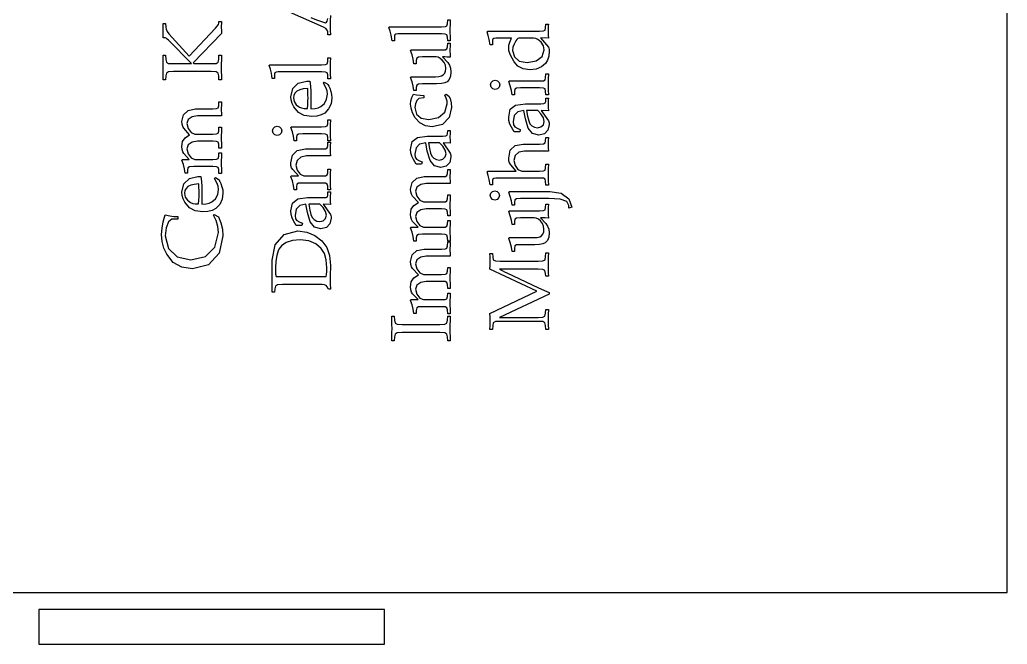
# Model space of a CAD drawing. Header units: metres. Extents: x -185 to 1201, y -340 to 309.
# Drawn here: x 921.8 to 1036, y -10 to 62.2 of the extents above; entities that cross this region are included whole.
import ezdxf

# ---------------------------------------------------------------- set-up
doc = ezdxf.new("R2010")
doc.units = ezdxf.units.M

msp = doc.modelspace()

# ---------------------------------------------------------------- linework, layer by layer
for p, q in [((1036, -4), (1036, 132)), ((956.934, 61.3515), (952.997, 63.0821)), ((938.391, 61.417), (938.374, 61.7699)), ((938.374, 61.7699), (938.666, 61.7699)), ((938.666, 61.7699), (938.686, 61.3616)), ((944.648, 61.4832), (944.775, 61.6741)), ((944.775, 61.6741), (944.82, 61.8282)), ((944.82, 61.8282), (944.84, 62.0324)), ((944.84, 62.0324), (945.131, 62.0324)), ((945.115, 61.7346), (945.105, 61.5426)), ((945.131, 62.0324), (945.115, 61.7346)), ((955.476, 62.489), (956.127, 62.2168)), ((956.127, 62.2168), (956.584, 62.0378)), ((956.584, 62.0378), (956.94, 61.9194)), ((956.94, 61.9194), (957.158, 61.8765)), ((957.158, 61.8765), (957.286, 61.9219)), ((957.286, 61.9219), (957.367, 62.071)), ((957.367, 62.071), (957.41, 62.3432)), ((957.705, 61.7473), (957.702, 61.5265)), ((957.715, 62.1192), (957.705, 61.7473)), ((957.731, 62.7029), (957.715, 62.1192)), ((971.203, 61.516), (971.26, 61.7584)), ((971.26, 61.7584), (971.289, 62.2056)), ((971.289, 62.2056), (971.58, 62.2056)), ((971.58, 62.2056), (971.564, 61.6442)), ((982.61, 61.2637), (982.64, 61.7109)), ((982.64, 61.7109), (982.931, 61.7109)), ((982.931, 61.7109), (982.924, 61.51)), ((938.374, 60.1268), (938.391, 60.5305)), ((938.4, 61.1765), (938.391, 61.417)), ((938.391, 60.5305), (938.4, 60.8023)), ((938.404, 60.9921), (938.4, 61.1765)), ((938.4, 60.8023), (938.404, 60.9921)), ((938.686, 61.3616), (938.732, 61.1109)), ((938.732, 61.1109), (938.853, 60.8603)), ((938.853, 60.8603), (939.055, 60.6032)), ((939.055, 60.6032), (941.388, 58.0171)), ((941.388, 58.0171), (944.422, 61.2254)), ((945.131, 60.6226), (941.874, 57.2393)), ((944.422, 61.2254), (944.648, 61.4832)), ((945.105, 61.5426), (945.102, 61.4004)), ((945.102, 61.4004), (945.105, 61.2636)), ((945.105, 61.2636), (945.115, 61.0317)), ((945.115, 61.0317), (945.131, 60.6226)), ((957.179, 61.2111), (956.934, 61.3515)), ((957.341, 61.0318), (957.179, 61.2111)), ((957.41, 60.8265), (957.341, 61.0318)), ((957.44, 60.4668), (957.41, 60.8265)), ((957.702, 61.5265), (957.705, 61.3166)), ((957.705, 61.3166), (957.715, 60.9943)), ((957.715, 60.9943), (957.731, 60.4668)), ((964.493, 61.3111), (964.571, 61.3986)), ((964.634, 60.8985), (964.493, 61.3111)), ((964.571, 61.3986), (970.56, 61.3986)), ((964.744, 60.434), (964.634, 60.8985)), ((965.29, 60.5578), (965.163, 60.4797)), ((965.523, 60.5819), (965.29, 60.5578)), ((970.56, 60.5819), (965.523, 60.5819)), ((970.56, 61.3986), (971.018, 61.4206)), ((971.015, 60.56), (970.56, 60.5819)), ((971.206, 60.4646), (971.015, 60.56)), ((971.018, 61.4206), (971.203, 61.516)), ((971.554, 61.2665), (971.551, 60.9903)), ((971.551, 60.9903), (971.554, 60.7141)), ((971.564, 61.6442), (971.554, 61.2665)), ((971.554, 60.7141), (971.564, 60.3364)), ((975.844, 60.8165), (975.922, 60.904)), ((975.985, 60.4038), (975.844, 60.8165)), ((975.922, 60.904), (981.91, 60.904)), ((981.91, 60.904), (982.369, 60.9259)), ((982.369, 60.9259), (982.554, 61.0214)), ((982.554, 61.0214), (982.61, 61.2637)), ((982.903, 60.9259), (982.902, 60.8262)), ((982.902, 60.8262), (982.905, 60.6688)), ((982.905, 61.0667), (982.903, 60.9259)), ((982.912, 61.2442), (982.905, 61.0667)), ((982.905, 60.6688), (982.915, 60.4358)), ((982.919, 61.3479), (982.912, 61.2442)), ((982.924, 61.51), (982.919, 61.3479)), ((938.637, 60.1268), (938.374, 60.1268)), ((938.724, 60.0926), (938.637, 60.1268)), ((938.864, 59.9893), (938.724, 60.0926)), ((939.016, 59.8449), (938.864, 59.9893)), ((941.651, 57.1421), (939.016, 59.8449)), ((957.731, 60.4668), (957.44, 60.4668)), ((964.853, 59.7944), (964.744, 60.434)), ((965.125, 59.7944), (964.853, 59.7944)), ((965.163, 60.4797), (965.125, 60.3389)), ((965.125, 60.3389), (965.125, 59.7944)), ((971.26, 60.2223), (971.206, 60.4646)), ((971.289, 59.7751), (971.26, 60.2223)), ((971.26, 59.0958), (971.289, 59.4944)), ((971.58, 59.7751), (971.289, 59.7751)), ((971.289, 59.4944), (971.58, 59.4944)), ((971.564, 60.3364), (971.58, 59.7751)), ((971.58, 59.4944), (971.564, 59.1015)), ((976.095, 59.9393), (975.985, 60.4038)), ((976.204, 59.2998), (976.095, 59.9393)), ((976.514, 59.985), (976.476, 59.8442)), ((976.476, 59.8442), (976.476, 59.2998)), ((976.641, 60.0632), (976.514, 59.985)), ((976.874, 60.0873), (976.641, 60.0632)), ((978.654, 60.0873), (976.874, 60.0873)), ((978.369, 59.2605), (978.465, 59.621)), ((978.465, 59.621), (978.654, 60.0873)), ((978.962, 59.4125), (978.841, 59.0412)), ((979.159, 59.7665), (978.962, 59.4125)), ((979.291, 59.9361), (979.159, 59.7665)), ((979.407, 60.0473), (979.291, 59.9361)), ((979.499, 60.0873), (979.407, 60.0473)), ((980.754, 60.0873), (979.499, 60.0873)), ((981.232, 60.0775), (980.754, 60.0873)), ((981.5, 60.0354), (981.232, 60.0775)), ((981.706, 59.9415), (981.5, 60.0354)), ((982.106, 59.6095), (981.706, 59.9415)), ((982.931, 60.0775), (982.037, 60.1262)), ((982.037, 60.1262), (982.941, 59.047)), ((982.37, 59.191), (982.106, 59.6095)), ((982.915, 60.4358), (982.931, 60.0775)), ((966.992, 58.6485), (967.03, 58.736)), ((967.173, 58.156), (966.992, 58.6485)), ((967.03, 58.736), (970.56, 58.736)), ((970.56, 58.736), (971.015, 58.7537)), ((971.015, 58.7537), (971.206, 58.8513)), ((971.206, 58.8513), (971.26, 59.0958)), ((971.554, 58.8534), (971.551, 58.6875)), ((971.551, 58.6875), (971.554, 58.5193)), ((971.564, 59.1015), (971.554, 58.8534)), ((971.554, 58.5193), (971.564, 58.2755)), ((971.564, 58.2755), (971.58, 57.8805)), ((976.476, 59.2998), (976.204, 59.2998)), ((978.342, 58.9303), (978.369, 59.2605)), ((978.362, 58.6761), (978.342, 58.9303)), ((978.423, 58.4327), (978.362, 58.6761)), ((978.527, 58.1915), (978.423, 58.4327)), ((978.841, 59.0412), (978.799, 58.6678)), ((978.799, 58.6678), (979, 57.916)), ((982.207, 57.975), (982.465, 58.7359)), ((982.465, 58.7359), (982.37, 59.191)), ((982.941, 59.047), (982.979, 58.9498)), ((983.019, 58.5803), (982.976, 58.0046)), ((982.979, 58.9498), (983.007, 58.7813)), ((983.007, 58.7813), (983.019, 58.5803)), ((938.391, 57.585), (938.374, 58.1046)), ((938.374, 58.1046), (938.666, 58.1046)), ((938.4, 57.1367), (938.391, 57.585)), ((938.404, 56.6754), (938.4, 57.1367)), ((938.666, 58.1046), (938.695, 57.6379)), ((938.695, 57.6379), (938.758, 57.3128)), ((938.758, 57.3128), (939.002, 57.1756)), ((939.002, 57.1756), (939.57, 57.1421)), ((939.57, 57.1421), (941.651, 57.1421)), ((941.874, 57.2393), (941.942, 57.1421)), ((941.942, 57.1421), (943.935, 57.1421)), ((943.935, 57.1421), (944.508, 57.1756)), ((944.508, 57.1756), (944.75, 57.3128)), ((944.75, 57.3128), (944.81, 57.6379)), ((944.81, 57.6379), (944.84, 58.1046)), ((944.84, 58.1046), (945.131, 58.1046)), ((945.105, 57.1432), (945.102, 56.6754)), ((945.115, 57.5915), (945.105, 57.1432)), ((945.131, 58.1046), (945.115, 57.5915)), ((957.169, 57.0343), (957.354, 57.1297)), ((957.354, 57.1297), (957.41, 57.372)), ((957.41, 57.372), (957.44, 57.8192)), ((957.44, 57.8192), (957.731, 57.8192)), ((957.715, 57.2579), (957.705, 56.8802)), ((957.731, 57.8192), (957.715, 57.2579)), ((967.306, 57.6439), (967.173, 58.156)), ((967.39, 57.1319), (967.306, 57.6439)), ((967.662, 57.1319), (967.39, 57.1319)), ((967.704, 57.7775), (967.662, 57.4916)), ((967.662, 57.4916), (967.662, 57.1319)), ((967.896, 57.8927), (967.704, 57.7775)), ((968.372, 57.9193), (967.896, 57.8927)), ((969.957, 57.9193), (968.372, 57.9193)), ((970.186, 57.8758), (969.957, 57.9193)), ((970.431, 57.7523), (970.186, 57.8758)), ((970.667, 57.5597), (970.431, 57.7523)), ((970.893, 57.2734), (970.667, 57.5597)), ((970.952, 57.9158), (970.686, 57.9193)), ((970.686, 57.9193), (971.289, 57.268)), ((971.029, 56.9547), (970.893, 57.2734)), ((971.223, 57.9035), (970.952, 57.9158)), ((971.58, 57.8805), (971.223, 57.9035)), ((971.289, 57.268), (971.495, 56.9641)), ((978.974, 57.3359), (978.527, 58.1915)), ((979.394, 56.8484), (978.974, 57.3359)), ((979, 57.916), (979.571, 57.4363)), ((979.571, 57.4363), (980.472, 57.2678)), ((980.472, 57.2678), (981.507, 57.4583)), ((981.507, 57.4583), (982.207, 57.975)), ((982.61, 57.1512), (982.142, 56.7547)), ((982.842, 57.5325), (982.61, 57.1512)), ((982.976, 58.0046), (982.842, 57.5325)), ((938.391, 55.7752), (938.4, 56.221)), ((938.4, 56.221), (938.404, 56.6754)), ((938.76, 56.0478), (938.695, 55.7226)), ((939, 56.185), (938.76, 56.0478)), ((939.57, 56.2185), (939, 56.185)), ((943.935, 56.2185), (939.57, 56.2185)), ((944.504, 56.185), (943.935, 56.2185)), ((944.748, 56.0478), (944.504, 56.185)), ((944.81, 55.7226), (944.748, 56.0478)), ((945.102, 56.6754), (945.105, 56.2102)), ((945.105, 56.2102), (945.115, 55.7666)), ((950.644, 56.9248), (950.722, 57.0123)), ((950.785, 56.5121), (950.644, 56.9248)), ((950.722, 57.0123), (956.71, 57.0123)), ((950.895, 56.0476), (950.785, 56.5121)), ((951.004, 55.4081), (950.895, 56.0476)), ((951.314, 56.0934), (951.276, 55.9526)), ((951.441, 56.1715), (951.314, 56.0934)), ((951.674, 56.1956), (951.441, 56.1715)), ((956.71, 56.1956), (951.674, 56.1956)), ((956.71, 57.0123), (957.169, 57.0343)), ((957.166, 56.1737), (956.71, 56.1956)), ((957.356, 56.0783), (957.166, 56.1737)), ((957.41, 55.8359), (957.356, 56.0783)), ((957.705, 56.8802), (957.702, 56.604)), ((957.702, 56.604), (957.705, 56.3278)), ((957.705, 56.3278), (957.715, 55.9501)), ((970.783, 55.8291), (970.941, 56.0217)), ((970.941, 56.0217), (971.04, 56.2814)), ((971.075, 56.5972), (971.029, 56.9547)), ((971.04, 56.2814), (971.075, 56.5972)), ((971.495, 56.9641), (971.624, 56.5997)), ((971.668, 56.1791), (971.619, 55.6854)), ((971.624, 56.5997), (971.668, 56.1791)), ((980.026, 56.5336), (979.394, 56.8484)), ((980.802, 56.422), (980.026, 56.5336)), ((981.53, 56.5073), (980.802, 56.422)), ((982.142, 56.7547), (981.53, 56.5073)), ((938.374, 55.256), (938.391, 55.7752)), ((938.666, 55.256), (938.374, 55.256)), ((938.695, 55.7226), (938.666, 55.256)), ((944.84, 55.256), (944.81, 55.7226)), ((945.131, 55.256), (944.84, 55.256)), ((945.115, 55.7666), (945.131, 55.256)), ((951.276, 55.4081), (951.004, 55.4081)), ((951.276, 55.9526), (951.276, 55.4081)), ((953.373, 54.2667), (954.014, 54.8979)), ((954.014, 54.8979), (954.99, 55.1251)), ((954.99, 55.1251), (955.1, 55.1223)), ((955.1, 55.1223), (955.207, 55.1151)), ((955.207, 55.1151), (955.33, 55.1057)), ((955.33, 55.1057), (955.408, 54.5328)), ((956.924, 54.8918), (957.022, 55.0182)), ((957.207, 54.3848), (956.924, 54.8918)), ((957.022, 55.0182), (957.352, 54.8238)), ((957.352, 54.8238), (957.43, 54.7316)), ((957.44, 55.3887), (957.41, 55.8359)), ((957.731, 55.3887), (957.44, 55.3887)), ((957.715, 55.9501), (957.731, 55.3887)), ((966.992, 55.5375), (967.03, 55.625)), ((967.173, 55.0448), (966.992, 55.5375)), ((967.03, 55.625), (969.898, 55.625)), ((967.306, 54.5328), (967.173, 55.0448)), ((969.898, 55.625), (970.283, 55.6476)), ((970.571, 54.8299), (970.005, 54.8083)), ((970.283, 55.6476), (970.58, 55.7157)), ((970.956, 54.9033), (970.571, 54.8299)), ((970.58, 55.7157), (970.783, 55.8291)), ((971.23, 55.0416), (970.956, 54.9033)), ((971.473, 55.3084), (971.23, 55.0416)), ((971.619, 55.6854), (971.473, 55.3084)), ((976.223, 54.6994), (976.304, 54.959)), ((976.304, 54.959), (976.505, 55.156)), ((976.505, 55.156), (976.767, 55.2341)), ((976.767, 55.2341), (977.031, 55.1556)), ((977.031, 55.1556), (977.226, 54.9561)), ((977.226, 54.9561), (977.302, 54.6897)), ((978.342, 55.0591), (978.381, 55.1466)), ((978.524, 54.5666), (978.342, 55.0591)), ((978.381, 55.1466), (981.91, 55.1466)), ((981.91, 55.1466), (982.369, 55.1686)), ((982.369, 55.1686), (982.554, 55.264)), ((982.554, 55.264), (982.61, 55.5063)), ((982.61, 55.5063), (982.64, 55.9536)), ((982.64, 55.9536), (982.931, 55.9536)), ((982.905, 55.0145), (982.902, 54.7383)), ((982.915, 55.3922), (982.905, 55.0145)), ((982.931, 55.9536), (982.915, 55.3922)), ((953.142, 53.3071), (953.373, 54.2667)), ((953.635, 53.7479), (953.506, 53.4951)), ((953.852, 53.9488), (953.635, 53.7479)), ((954.175, 54.118), (953.852, 53.9488)), ((954.563, 54.2138), (954.175, 54.118)), ((955.106, 54.2599), (954.563, 54.2138)), ((955.123, 53.8371), (955.106, 54.2599)), ((955.132, 53.503), (955.123, 53.8371)), ((955.408, 54.5328), (955.452, 53.9772)), ((955.452, 53.9772), (955.466, 53.346)), ((957.345, 54.0053), (957.207, 54.3848)), ((957.381, 53.6279), (957.345, 54.0053)), ((957.43, 54.7316), (957.534, 54.553)), ((957.534, 54.553), (957.644, 54.3182)), ((957.644, 54.3182), (957.787, 53.9333)), ((957.787, 53.9333), (957.87, 53.5656)), ((967.39, 54.0208), (967.306, 54.5328)), ((967.662, 54.0208), (967.39, 54.0208)), ((967.704, 54.6664), (967.662, 54.3805)), ((967.662, 54.3805), (967.662, 54.0208)), ((967.896, 54.7816), (967.704, 54.6664)), ((968.372, 54.8083), (967.896, 54.7816)), ((970.005, 54.8083), (968.372, 54.8083)), ((976.299, 54.4286), (976.223, 54.6994)), ((976.497, 54.2313), (976.299, 54.4286)), ((976.767, 54.1549), (976.497, 54.2313)), ((977.031, 54.2309), (976.767, 54.1549)), ((977.226, 54.4258), (977.031, 54.2309)), ((977.302, 54.6897), (977.226, 54.4258)), ((978.657, 54.0545), (978.524, 54.5666)), ((978.741, 53.5424), (978.657, 54.0545)), ((979.055, 54.1881), (979.013, 53.9022)), ((979.013, 53.9022), (979.013, 53.5424)), ((979.247, 54.3033), (979.055, 54.1881)), ((979.723, 54.3299), (979.247, 54.3033)), ((981.91, 54.3299), (979.723, 54.3299)), ((982.366, 54.3102), (981.91, 54.3299)), ((982.556, 54.2104), (982.366, 54.3102)), ((982.61, 53.9703), (982.556, 54.2104)), ((982.64, 53.523), (982.61, 53.9703)), ((982.902, 54.7383), (982.905, 54.4621)), ((982.905, 54.4621), (982.915, 54.0844)), ((982.915, 54.0844), (982.931, 53.523)), ((944.81, 52.2767), (944.84, 52.7336)), ((944.84, 52.7336), (945.131, 52.7336)), ((945.131, 52.7336), (945.115, 52.3041)), ((953.184, 52.9377), (953.142, 53.3071)), ((953.305, 52.5423), (953.184, 52.9377)), ((953.502, 52.1404), (953.305, 52.5423)), ((953.506, 53.4951), (953.463, 53.1904)), ((953.463, 53.1904), (953.547, 52.7486)), ((953.547, 52.7486), (953.782, 52.3781)), ((955.114, 52.3954), (955.131, 52.767)), ((955.131, 52.767), (955.135, 53.171)), ((955.135, 53.171), (955.132, 53.503)), ((955.466, 53.346), (955.466, 51.9266)), ((956.623, 52.1988), (957.031, 52.5499)), ((957.031, 52.5499), (957.291, 53.037)), ((957.291, 53.037), (957.381, 53.6279)), ((957.897, 53.2001), (957.799, 52.4994)), ((957.87, 53.5656), (957.897, 53.2001)), ((966.992, 52.4703), (967.028, 52.8534)), ((967.028, 52.8534), (967.14, 53.2215)), ((967.14, 53.2215), (967.332, 53.5981)), ((967.332, 53.5981), (967.698, 53.5239)), ((967.709, 52.8639), (967.554, 52.4851)), ((967.698, 53.5239), (968.097, 53.4778)), ((967.935, 53.1217), (967.709, 52.8639)), ((968.528, 53.1898), (967.935, 53.1217)), ((968.097, 53.4778), (968.528, 53.462)), ((968.528, 53.462), (968.528, 53.1898)), ((970.958, 53.5009), (971.104, 53.5981)), ((971.118, 53.1498), (970.958, 53.5009)), ((971.104, 53.5981), (971.415, 53.3939)), ((971.21, 52.8181), (971.118, 53.1498)), ((971.24, 52.48), (971.21, 52.8181)), ((971.415, 53.3939), (971.566, 53.1178)), ((971.566, 53.1178), (971.692, 52.6104)), ((971.692, 52.6104), (971.746, 52.062)), ((979.013, 53.5424), (978.741, 53.5424)), ((982.421, 52.5181), (982.573, 52.5909)), ((982.573, 52.5909), (982.62, 52.7716)), ((982.62, 52.7716), (982.64, 53.1508)), ((982.931, 53.523), (982.64, 53.523)), ((982.64, 53.1508), (982.931, 53.1508)), ((982.903, 52.5477), (982.902, 52.4314)), ((982.908, 52.6942), (982.903, 52.5477)), ((982.922, 52.9466), (982.908, 52.6942)), ((982.931, 53.1508), (982.922, 52.9466)), ((940.734, 51.2342), (941.274, 51.7376)), ((941.274, 51.7376), (942.108, 51.9169)), ((942.108, 51.9169), (944.11, 51.9169)), ((944.11, 51.9169), (944.569, 51.9389)), ((944.569, 51.9389), (944.754, 52.0343)), ((944.754, 52.0343), (944.81, 52.2767)), ((945.105, 52.0387), (945.102, 51.8683)), ((945.102, 51.8683), (945.105, 51.6929)), ((945.115, 52.3041), (945.105, 52.0387)), ((945.105, 51.6929), (945.115, 51.4571)), ((945.115, 51.4571), (945.131, 51.1003)), ((954.022, 51.4962), (953.502, 52.1404)), ((953.782, 52.3781), (954.144, 52.1113)), ((954.693, 51.1351), (954.022, 51.4962)), ((954.144, 52.1113), (954.401, 52.0123)), ((954.401, 52.0123), (954.69, 51.9608)), ((954.69, 51.9608), (955.077, 51.946)), ((955.077, 51.946), (955.114, 52.3954)), ((955.466, 51.9266), (955.947, 51.9647)), ((955.947, 51.9647), (956.31, 52.0504)), ((956.31, 52.0504), (956.623, 52.1988)), ((957.08, 51.4307), (956.662, 51.2081)), ((957.521, 51.8981), (957.08, 51.4307)), ((957.799, 52.4994), (957.521, 51.8981)), ((967.053, 51.9748), (966.992, 52.4703)), ((967.238, 51.4426), (967.053, 51.9748)), ((967.546, 50.8759), (967.238, 51.4426)), ((967.554, 52.4851), (967.497, 52.0523)), ((967.497, 52.0523), (967.687, 51.3105)), ((970.241, 50.9151), (970.976, 51.5366)), ((970.976, 51.5366), (971.24, 52.48)), ((971.746, 52.062), (971.458, 50.9014)), ((978.342, 50.9633), (978.529, 51.8628)), ((978.529, 51.8628), (979.145, 52.3518)), ((979.386, 51.569), (978.984, 51.1419)), ((979.145, 52.3518), (980.277, 52.4994)), ((980.102, 51.7216), (979.386, 51.569)), ((980.277, 50.7591), (980.102, 51.7216)), ((980.277, 52.4994), (982.056, 52.4994)), ((981.697, 51.7216), (980.413, 51.7216)), ((980.413, 51.7216), (980.529, 51.0537)), ((982.073, 51.3504), (981.697, 51.7216)), ((982.056, 52.4994), (982.421, 52.5181)), ((982.931, 51.6731), (982.105, 51.7216)), ((982.105, 51.7216), (982.941, 50.5161)), ((982.902, 52.4314), (982.905, 52.2801)), ((982.905, 52.2801), (982.915, 52.0511)), ((982.915, 52.0511), (982.931, 51.6731)), ((940.542, 50.4586), (940.734, 51.2342)), ((940.569, 50.1353), (940.542, 50.4586)), ((941.291, 50.6782), (941.135, 50.2155)), ((941.722, 50.9875), (941.291, 50.6782)), ((942.37, 51.1003), (941.722, 50.9875)), ((945.131, 51.1003), (942.37, 51.1003)), ((955.583, 51.0224), (954.693, 51.1351)), ((956.157, 51.0699), (955.583, 51.0224)), ((956.662, 51.2081), (956.157, 51.0699)), ((957.41, 50.1942), (957.44, 50.6414)), ((957.44, 50.6414), (957.731, 50.6414)), ((957.731, 50.6414), (957.715, 50.0801)), ((968.053, 50.3037), (967.546, 50.8759)), ((967.687, 51.3105), (968.237, 50.8496)), ((968.711, 49.9541), (968.053, 50.3037)), ((968.237, 50.8496), (969.121, 50.6911)), ((969.121, 50.6911), (970.241, 50.9151)), ((971.458, 50.9014), (970.673, 50.1211)), ((978.378, 50.5503), (978.342, 50.9633)), ((978.488, 50.1611), (978.378, 50.5503)), ((978.984, 51.1419), (978.858, 50.3994)), ((978.858, 50.3994), (978.892, 50.0519)), ((980.598, 49.685), (980.277, 50.7591)), ((980.529, 51.0537), (980.66, 50.5391)), ((980.66, 50.5391), (980.802, 50.1952)), ((982.354, 50.8841), (982.073, 51.3504)), ((982.465, 50.4481), (982.354, 50.8841)), ((982.358, 50.0818), (982.465, 50.4481)), ((982.941, 50.5161), (982.983, 50.421)), ((982.983, 50.421), (983.009, 50.2806)), ((983.009, 50.2806), (983.019, 50.1077)), ((940.649, 49.8681), (940.569, 50.1353)), ((940.786, 49.6614), (940.649, 49.8681)), ((941.447, 48.9225), (940.786, 49.6614)), ((941.135, 50.2155), (941.275, 49.6387)), ((941.275, 49.6387), (941.618, 49.1785)), ((941.618, 49.1785), (942.049, 48.9905)), ((944.569, 49.0125), (944.754, 49.1079)), ((944.754, 49.1079), (944.81, 49.3503)), ((944.81, 49.3503), (944.84, 49.7975)), ((944.84, 49.7975), (945.131, 49.7975)), ((945.115, 49.2318), (945.105, 48.8562)), ((945.131, 49.7975), (945.115, 49.2318)), ((951.023, 49.3873), (951.104, 49.6469)), ((951.099, 49.1165), (951.023, 49.3873)), ((951.297, 48.9191), (951.099, 49.1165)), ((951.104, 49.6469), (951.305, 49.8438)), ((951.305, 49.8438), (951.567, 49.922)), ((951.567, 49.922), (951.831, 49.8435)), ((951.831, 49.8435), (952.026, 49.644)), ((952.026, 49.1136), (951.831, 48.9188)), ((952.026, 49.644), (952.102, 49.3775)), ((952.102, 49.3775), (952.026, 49.1136)), ((953.142, 49.747), (953.181, 49.8345)), ((953.324, 49.2544), (953.142, 49.747)), ((953.181, 49.8345), (956.71, 49.8345)), ((953.457, 48.7424), (953.324, 49.2544)), ((956.71, 49.8345), (957.169, 49.8565)), ((957.169, 49.8565), (957.354, 49.9519)), ((957.354, 49.9519), (957.41, 50.1942)), ((957.705, 49.7024), (957.702, 49.4262)), ((957.702, 49.4262), (957.705, 49.15)), ((957.715, 50.0801), (957.705, 49.7024)), ((957.705, 49.15), (957.715, 48.7723)), ((969.51, 49.8356), (968.711, 49.9541)), ((970.673, 50.1211), (969.51, 49.8356)), ((971.269, 49.0356), (971.289, 49.4148)), ((971.289, 49.4148), (971.58, 49.4148)), ((971.571, 49.2106), (971.557, 48.9582)), ((971.58, 49.4148), (971.571, 49.2106)), ((978.673, 49.7869), (978.488, 50.1611)), ((978.984, 49.2716), (978.673, 49.7869)), ((978.892, 50.0519), (979.044, 49.8362)), ((979.616, 49.2716), (978.984, 49.2716)), ((979.044, 49.8362), (979.383, 49.6508)), ((979.383, 49.6508), (979.684, 49.5244)), ((979.684, 49.5244), (979.616, 49.2716)), ((981.103, 49.0754), (980.598, 49.685)), ((980.802, 50.1952), (981.034, 49.9464)), ((981.034, 49.9464), (981.339, 49.7797)), ((981.339, 49.7797), (981.687, 49.7189)), ((981.687, 49.7189), (982.079, 49.8193)), ((982.079, 49.8193), (982.358, 50.0818)), ((982.878, 49.4444), (982.473, 49.0275)), ((983.019, 50.1077), (982.878, 49.4444)), ((940.542, 47.5419), (940.632, 48.1332)), ((940.632, 48.1332), (940.923, 48.5775)), ((940.923, 48.5775), (941.447, 48.9225)), ((941.722, 48.0612), (941.291, 47.7519)), ((942.37, 48.1739), (941.722, 48.0612)), ((942.049, 48.9905), (944.11, 48.9905)), ((944.11, 48.1739), (942.37, 48.1739)), ((944.11, 48.9905), (944.569, 49.0125)), ((944.566, 48.1541), (944.11, 48.1739)), ((944.757, 48.0544), (944.566, 48.1541)), ((944.81, 47.8142), (944.757, 48.0544)), ((945.105, 48.8562), (945.102, 48.5822)), ((945.102, 48.5822), (945.105, 48.306)), ((945.105, 48.306), (945.115, 47.9283)), ((951.567, 48.8428), (951.297, 48.9191)), ((951.831, 48.9188), (951.567, 48.8428)), ((953.541, 48.2303), (953.457, 48.7424)), ((953.813, 48.2303), (953.541, 48.2303)), ((953.855, 48.876), (953.813, 48.59)), ((953.813, 48.59), (953.813, 48.2303)), ((954.047, 48.9912), (953.855, 48.876)), ((954.523, 49.0178), (954.047, 48.9912)), ((956.71, 49.0178), (954.523, 49.0178)), ((957.166, 48.998), (956.71, 49.0178)), ((957.356, 48.8983), (957.166, 48.998)), ((957.41, 48.6581), (957.356, 48.8983)), ((957.44, 48.2109), (957.41, 48.6581)), ((957.41, 47.6435), (957.44, 48.0422)), ((957.731, 48.2109), (957.44, 48.2109)), ((957.44, 48.0422), (957.731, 48.0422)), ((957.715, 48.7723), (957.731, 48.2109)), ((957.731, 48.0422), (957.715, 47.6493)), ((966.992, 47.2273), (967.178, 48.1268)), ((967.178, 48.1268), (967.794, 48.6157)), ((967.794, 48.6157), (968.926, 48.7634)), ((968.751, 47.9856), (968.035, 47.8329)), ((968.926, 47.0231), (968.751, 47.9856)), ((968.926, 48.7634), (970.705, 48.7634)), ((970.346, 47.9856), (969.062, 47.9856)), ((969.062, 47.9856), (969.178, 47.3176)), ((970.722, 47.6143), (970.346, 47.9856)), ((970.705, 48.7634), (971.07, 48.7821)), ((971.58, 47.937), (970.754, 47.9856)), ((970.754, 47.9856), (971.59, 46.7801)), ((971.07, 48.7821), (971.222, 48.8548)), ((971.222, 48.8548), (971.269, 49.0356)), ((971.552, 48.8116), (971.551, 48.6953)), ((971.551, 48.6953), (971.554, 48.5441)), ((971.557, 48.9582), (971.552, 48.8116)), ((971.554, 48.5441), (971.564, 48.3151)), ((971.564, 48.3151), (971.58, 47.937)), ((981.833, 48.8827), (981.103, 49.0754)), ((982.473, 49.0275), (981.833, 48.8827)), ((982.366, 47.8707), (982.556, 47.9661)), ((982.556, 47.9661), (982.61, 48.2085)), ((982.61, 48.2085), (982.64, 48.6071)), ((982.64, 48.6071), (982.931, 48.6071)), ((982.905, 47.9661), (982.902, 47.8001)), ((982.915, 48.2142), (982.905, 47.9661)), ((982.931, 48.6071), (982.915, 48.2142)), ((940.569, 47.2117), (940.542, 47.5419)), ((940.649, 46.942), (940.569, 47.2117)), ((940.786, 46.735), (940.649, 46.942)), ((941.291, 47.7519), (941.135, 47.2892)), ((941.135, 47.2892), (941.275, 46.7123)), ((944.84, 47.367), (944.81, 47.8142)), ((944.81, 46.4239), (944.84, 46.8322)), ((945.131, 47.367), (944.84, 47.367)), ((944.84, 46.8322), (945.131, 46.8322)), ((945.115, 47.9283), (945.131, 47.367)), ((945.131, 46.8322), (945.115, 46.3357)), ((953.328, 46.5651), (953.89, 47.1048)), ((953.89, 47.1048), (954.834, 47.2838)), ((954.834, 47.2838), (956.71, 47.2838)), ((956.71, 47.2838), (957.166, 47.3058)), ((957.166, 47.3058), (957.356, 47.4012)), ((957.356, 47.4012), (957.41, 47.6435)), ((957.705, 47.4012), (957.702, 47.2352)), ((957.702, 47.2352), (957.705, 47.062)), ((957.715, 47.6493), (957.705, 47.4012)), ((957.705, 47.062), (957.715, 46.8283)), ((957.715, 46.8283), (957.731, 46.4671)), ((967.028, 46.8143), (966.992, 47.2273)), ((967.633, 47.4059), (967.507, 46.6634)), ((968.035, 47.8329), (967.633, 47.4059)), ((969.247, 45.949), (968.926, 47.0231)), ((969.178, 47.3176), (969.309, 46.8031)), ((971.003, 47.148), (970.722, 47.6143)), ((971.114, 46.712), (971.003, 47.148)), ((978.342, 46.2251), (978.528, 47.13)), ((978.528, 47.13), (979.09, 47.6698)), ((979.517, 46.897), (979.089, 46.5222)), ((979.09, 47.6698), (980.034, 47.8487)), ((980.17, 47.032), (979.517, 46.897)), ((980.034, 47.8487), (981.91, 47.8487)), ((982.931, 47.032), (980.17, 47.032)), ((981.91, 47.8487), (982.366, 47.8707)), ((982.902, 47.8001), (982.905, 47.6269)), ((982.905, 47.6269), (982.915, 47.3932)), ((982.915, 47.3932), (982.931, 47.032)), ((940.542, 45.9767), (940.581, 46.0642)), ((940.724, 45.4841), (940.542, 45.9767)), ((940.581, 46.0642), (941.408, 46.0642)), ((941.408, 46.0642), (940.786, 46.735)), ((941.275, 46.7123), (941.618, 46.2521)), ((941.618, 46.2521), (942.049, 46.0642)), ((942.049, 46.0642), (944.11, 46.0642)), ((944.11, 46.0642), (944.566, 46.0818)), ((944.566, 46.0818), (944.757, 46.1794)), ((944.757, 46.1794), (944.81, 46.4239)), ((945.105, 45.9774), (945.102, 45.6753)), ((945.115, 46.3357), (945.105, 45.9774)), ((953.142, 45.6602), (953.328, 46.5651)), ((953.889, 45.9572), (953.735, 45.388)), ((954.317, 46.3321), (953.889, 45.9572)), ((954.97, 46.4671), (954.317, 46.3321)), ((957.731, 46.4671), (954.97, 46.4671)), ((967.137, 46.425), (967.028, 46.8143)), ((967.322, 46.0509), (967.137, 46.425)), ((967.633, 45.5356), (967.322, 46.0509)), ((967.507, 46.6634), (967.541, 46.3159)), ((967.541, 46.3159), (967.693, 46.1002)), ((967.693, 46.1002), (968.032, 45.9148)), ((968.032, 45.9148), (968.333, 45.7884)), ((968.333, 45.7884), (968.265, 45.5356)), ((969.752, 45.3393), (969.247, 45.949)), ((969.309, 46.8031), (969.451, 46.4592)), ((969.451, 46.4592), (969.683, 46.2104)), ((969.683, 46.2104), (969.988, 46.0437)), ((969.988, 46.0437), (970.336, 45.9828)), ((970.336, 45.9828), (970.728, 46.0833)), ((970.728, 46.0833), (971.007, 46.3458)), ((971.007, 46.3458), (971.114, 46.712)), ((971.527, 45.7084), (971.122, 45.2914)), ((971.668, 46.3717), (971.527, 45.7084)), ((971.59, 46.7801), (971.632, 46.685)), ((971.632, 46.685), (971.659, 46.5445)), ((971.659, 46.5445), (971.668, 46.3717)), ((978.364, 45.9115), (978.342, 46.2251)), ((978.44, 45.667), (978.364, 45.9115)), ((979.089, 46.5222), (978.935, 45.9529)), ((978.935, 45.9529), (979.075, 45.3692)), ((940.857, 44.972), (940.724, 45.4841)), ((940.941, 44.46), (940.857, 44.972)), ((941.255, 45.1056), (941.213, 44.8197)), ((941.213, 44.8197), (941.213, 44.46)), ((941.447, 45.2208), (941.255, 45.1056)), ((941.923, 45.2475), (941.447, 45.2208)), ((944.11, 45.2475), (941.923, 45.2475)), ((944.566, 45.2255), (944.11, 45.2475)), ((944.757, 45.1301), (944.566, 45.2255)), ((944.81, 44.8878), (944.757, 45.1301)), ((944.84, 44.4405), (944.81, 44.8878)), ((945.102, 45.6753), (945.105, 45.3811)), ((945.105, 45.3811), (945.115, 45.0005)), ((945.115, 45.0005), (945.131, 44.4405)), ((953.164, 45.3466), (953.142, 45.6602)), ((953.24, 45.1021), (953.164, 45.3466)), ((953.385, 44.8921), (953.24, 45.1021)), ((954.027, 44.1533), (953.385, 44.8921)), ((953.735, 45.388), (953.875, 44.8043)), ((953.875, 44.8043), (954.218, 44.3416)), ((957.41, 44.513), (957.44, 44.9505)), ((957.44, 44.9505), (957.731, 44.9505)), ((957.731, 44.9505), (957.715, 44.4305)), ((968.265, 45.5356), (967.633, 45.5356)), ((970.482, 45.1467), (969.752, 45.3393)), ((971.122, 45.2914), (970.482, 45.1467)), ((971.26, 44.4438), (971.289, 44.9007)), ((971.289, 44.9007), (971.58, 44.9007)), ((971.58, 44.9007), (971.564, 44.4711)), ((975.844, 44.6307), (975.922, 44.7182)), ((975.985, 44.218), (975.844, 44.6307)), ((975.922, 44.7182), (979.227, 44.7182)), ((978.585, 45.457), (978.44, 45.667)), ((979.227, 44.7182), (978.585, 45.457)), ((979.075, 45.3692), (979.418, 44.9065)), ((979.418, 44.9065), (979.849, 44.7182)), ((979.849, 44.7182), (981.91, 44.7182)), ((981.91, 44.7182), (982.366, 44.7358)), ((982.366, 44.7358), (982.556, 44.8334)), ((982.556, 44.8334), (982.61, 45.0779)), ((982.61, 45.0779), (982.64, 45.5154)), ((982.64, 45.5154), (982.931, 45.5154)), ((982.905, 44.6224), (982.902, 44.3099)), ((982.915, 44.9954), (982.905, 44.6224)), ((982.931, 45.5154), (982.915, 44.9954)), ((940.773, 43.2343), (941.414, 43.8655)), ((941.213, 44.46), (940.941, 44.46)), ((941.414, 43.8655), (942.39, 44.0927)), ((942.39, 44.0927), (942.5, 44.0898)), ((942.5, 44.0898), (942.607, 44.0826)), ((942.607, 44.0826), (942.73, 44.0733)), ((942.73, 44.0733), (942.808, 43.5004)), ((942.808, 43.5004), (942.852, 42.9448)), ((944.324, 43.8594), (944.422, 43.9858)), ((944.607, 43.3524), (944.324, 43.8594)), ((944.422, 43.9858), (944.752, 43.7914)), ((944.752, 43.7914), (944.83, 43.6992)), ((944.83, 43.6992), (944.934, 43.5206)), ((945.131, 44.4405), (944.84, 44.4405)), ((944.934, 43.5206), (945.044, 43.2858)), ((953.142, 44.0658), (953.181, 44.1533)), ((953.324, 43.5731), (953.142, 44.0658)), ((953.181, 44.1533), (954.027, 44.1533)), ((953.457, 43.0611), (953.324, 43.5731)), ((954.218, 44.3416), (954.649, 44.1533)), ((954.649, 44.1533), (956.71, 44.1533)), ((956.71, 44.1533), (957.166, 44.1709)), ((957.166, 44.1709), (957.356, 44.2685)), ((957.356, 44.2685), (957.41, 44.513)), ((957.705, 44.0575), (957.702, 43.7449)), ((957.702, 43.7449), (957.705, 43.4324)), ((957.715, 44.4305), (957.705, 44.0575)), ((957.705, 43.4324), (957.715, 43.0593)), ((966.992, 42.6257), (967.183, 43.4013)), ((967.183, 43.4013), (967.723, 43.9047)), ((967.723, 43.9047), (968.557, 44.084)), ((968.557, 44.084), (970.56, 44.084)), ((970.56, 44.084), (971.018, 44.106)), ((971.018, 44.106), (971.203, 44.2014)), ((971.203, 44.2014), (971.26, 44.4438)), ((971.554, 44.2057), (971.551, 44.0354)), ((971.551, 44.0354), (971.554, 43.86)), ((971.564, 44.4711), (971.554, 44.2057)), ((971.554, 43.86), (971.564, 43.6242)), ((971.564, 43.6242), (971.58, 43.2673)), ((976.095, 43.7535), (975.985, 44.218)), ((976.204, 43.114), (976.095, 43.7535)), ((976.514, 43.7992), (976.476, 43.6584)), ((976.476, 43.6584), (976.476, 43.114)), ((976.641, 43.8774), (976.514, 43.7992)), ((976.874, 43.9015), (976.641, 43.8774)), ((981.91, 43.9015), (976.874, 43.9015)), ((982.366, 43.8795), (981.91, 43.9015)), ((982.556, 43.7841), (982.366, 43.8795)), ((982.61, 43.5417), (982.556, 43.7841)), ((982.64, 43.1042), (982.61, 43.5417)), ((982.902, 44.3099), (982.905, 43.9973)), ((982.905, 43.9973), (982.915, 43.6242)), ((982.915, 43.6242), (982.931, 43.1042)), ((940.542, 42.2747), (940.773, 43.2343)), ((940.584, 41.9052), (940.542, 42.2747)), ((940.906, 42.4627), (940.863, 42.158)), ((941.035, 42.7154), (940.906, 42.4627)), ((941.252, 42.9164), (941.035, 42.7154)), ((941.575, 43.0856), (941.252, 42.9164)), ((941.963, 43.1814), (941.575, 43.0856)), ((942.506, 43.2274), (941.963, 43.1814)), ((942.523, 42.8047), (942.506, 43.2274)), ((942.532, 42.4706), (942.523, 42.8047)), ((942.536, 42.1386), (942.532, 42.4706)), ((942.852, 42.9448), (942.866, 42.3136)), ((942.866, 42.3136), (942.866, 40.8941)), ((944.745, 42.9729), (944.607, 43.3524)), ((944.691, 42.0046), (944.781, 42.5955)), ((944.781, 42.5955), (944.745, 42.9729)), ((945.044, 43.2858), (945.187, 42.9008)), ((945.187, 42.9008), (945.27, 42.5332)), ((945.27, 42.5332), (945.297, 42.1677)), ((953.541, 42.5491), (953.457, 43.0611)), ((953.813, 42.5491), (953.541, 42.5491)), ((953.855, 43.1947), (953.813, 42.9088)), ((953.813, 42.9088), (953.813, 42.5491)), ((954.047, 43.3099), (953.855, 43.1947)), ((954.523, 43.3366), (954.047, 43.3099)), ((956.71, 43.3366), (954.523, 43.3366)), ((957.166, 43.3168), (956.71, 43.3366)), ((957.356, 43.217), (957.166, 43.3168)), ((957.41, 42.9768), (957.356, 43.217)), ((957.44, 42.5393), (957.41, 42.9768)), ((957.42, 41.9338), (957.44, 42.313)), ((957.731, 42.5393), (957.44, 42.5393)), ((957.44, 42.313), (957.731, 42.313)), ((957.715, 43.0593), (957.731, 42.5393)), ((957.731, 42.313), (957.722, 42.1088)), ((967.018, 42.3024), (966.992, 42.6257)), ((967.098, 42.0352), (967.018, 42.3024)), ((967.74, 42.8453), (967.585, 42.3826)), ((967.585, 42.3826), (967.724, 41.8058)), ((968.171, 43.1546), (967.74, 42.8453)), ((968.819, 43.2673), (968.171, 43.1546)), ((971.58, 43.2673), (968.819, 43.2673)), ((976.476, 43.114), (976.204, 43.114)), ((976.289, 42.1771), (976.484, 42.3719)), ((976.484, 42.3719), (976.748, 42.4478)), ((976.748, 42.4478), (977.019, 42.3715)), ((977.019, 42.3715), (977.216, 42.1742)), ((978.342, 42.2826), (978.381, 42.3701)), ((978.524, 41.79), (978.342, 42.2826)), ((978.381, 42.3701), (983.087, 42.3701)), ((982.931, 43.1042), (982.64, 43.1042)), ((983.087, 42.3701), (984.394, 42.1472)), ((940.705, 41.5099), (940.584, 41.9052)), ((940.902, 41.108), (940.705, 41.5099)), ((940.863, 42.158), (940.947, 41.7162)), ((940.947, 41.7162), (941.182, 41.3457)), ((941.182, 41.3457), (941.544, 41.0789)), ((942.477, 40.9136), (942.514, 41.363)), ((942.514, 41.363), (942.531, 41.7346)), ((942.531, 41.7346), (942.536, 42.1386)), ((943.71, 41.018), (944.023, 41.1664)), ((944.023, 41.1664), (944.431, 41.5175)), ((944.431, 41.5175), (944.691, 42.0046)), ((945.199, 41.467), (944.921, 40.8657)), ((945.297, 42.1677), (945.199, 41.467)), ((953.329, 41.025), (953.945, 41.5139)), ((953.945, 41.5139), (955.077, 41.6616)), ((955.077, 41.6616), (956.856, 41.6616)), ((956.856, 41.6616), (957.221, 41.6803)), ((957.221, 41.6803), (957.373, 41.7531)), ((957.373, 41.7531), (957.42, 41.9338)), ((957.703, 41.7098), (957.702, 41.5935)), ((957.702, 41.5935), (957.705, 41.4423)), ((957.708, 41.8564), (957.703, 41.7098)), ((957.705, 41.4423), (957.715, 41.2133)), ((957.722, 42.1088), (957.708, 41.8564)), ((957.715, 41.2133), (957.731, 40.8352)), ((967.235, 41.8285), (967.098, 42.0352)), ((967.896, 41.0896), (967.235, 41.8285)), ((967.724, 41.8058), (968.067, 41.3456)), ((968.067, 41.3456), (968.498, 41.1576)), ((968.498, 41.1576), (970.56, 41.1576)), ((970.56, 41.1576), (971.018, 41.1796)), ((971.018, 41.1796), (971.203, 41.275)), ((971.203, 41.275), (971.26, 41.5173)), ((971.26, 41.5173), (971.289, 41.9646)), ((971.289, 41.9646), (971.58, 41.9646)), ((971.564, 41.3989), (971.554, 41.0233)), ((971.58, 41.9646), (971.564, 41.3989)), ((976.213, 41.9132), (976.289, 42.1771)), ((976.289, 41.6467), (976.213, 41.9132)), ((976.484, 41.4472), (976.289, 41.6467)), ((976.748, 41.3687), (976.484, 41.4472)), ((977.014, 41.4469), (976.748, 41.3687)), ((977.214, 41.6438), (977.014, 41.4469)), ((977.292, 41.9035), (977.214, 41.6438)), ((977.216, 42.1742), (977.292, 41.9035)), ((978.657, 41.278), (978.524, 41.79)), ((978.741, 40.766), (978.657, 41.278)), ((979.055, 41.4116), (979.013, 41.1257)), ((979.013, 41.1257), (979.013, 40.766)), ((979.247, 41.5268), (979.055, 41.4116)), ((979.723, 41.5535), (979.247, 41.5268)), ((982.97, 41.5535), (979.723, 41.5535)), ((984.295, 41.4645), (982.97, 41.5535)), ((985.064, 41.1919), (984.295, 41.4645)), ((984.394, 42.1472), (985.299, 41.5073)), ((985.313, 40.727), (985.064, 41.1919)), ((985.299, 41.5073), (985.654, 40.552)), ((941.422, 40.4638), (940.902, 41.108)), ((942.093, 40.1026), (941.422, 40.4638)), ((941.544, 41.0789), (941.801, 40.9798)), ((941.801, 40.9798), (942.09, 40.9284)), ((942.09, 40.9284), (942.477, 40.9136)), ((942.983, 39.9899), (942.093, 40.1026)), ((942.866, 40.8941), (943.348, 40.9323)), ((943.557, 40.0375), (942.983, 39.9899)), ((943.348, 40.9323), (943.71, 41.018)), ((944.062, 40.1757), (943.557, 40.0375)), ((944.48, 40.3983), (944.062, 40.1757)), ((944.921, 40.8657), (944.48, 40.3983)), ((953.142, 40.1255), (953.329, 41.025)), ((953.178, 39.7125), (953.142, 40.1255)), ((953.784, 40.3041), (953.658, 39.5616)), ((954.186, 40.7311), (953.784, 40.3041)), ((954.902, 40.8838), (954.186, 40.7311)), ((955.077, 39.9213), (954.902, 40.8838)), ((956.497, 40.8838), (955.213, 40.8838)), ((955.213, 40.8838), (955.329, 40.2159)), ((955.329, 40.2159), (955.46, 39.7013)), ((956.873, 40.5126), (956.497, 40.8838)), ((957.154, 40.0462), (956.873, 40.5126)), ((957.731, 40.8352), (956.905, 40.8838)), ((956.905, 40.8838), (957.741, 39.6783)), ((957.265, 39.6102), (957.154, 40.0462)), ((966.992, 39.709), (967.081, 40.3003)), ((967.081, 40.3003), (967.372, 40.7446)), ((967.372, 40.7446), (967.896, 41.0896)), ((968.171, 40.2283), (967.74, 39.919)), ((968.819, 40.341), (968.171, 40.2283)), ((970.56, 40.341), (968.819, 40.341)), ((971.015, 40.3212), (970.56, 40.341)), ((971.206, 40.2214), (971.015, 40.3212)), ((971.26, 39.9813), (971.206, 40.2214)), ((971.289, 39.534), (971.26, 39.9813)), ((971.554, 41.0233), (971.551, 40.7493)), ((971.551, 40.7493), (971.554, 40.4731)), ((971.554, 40.4731), (971.564, 40.0954)), ((971.564, 40.0954), (971.58, 39.534)), ((978.342, 40.0443), (978.381, 40.1318)), ((978.524, 39.5518), (978.342, 40.0443)), ((978.381, 40.1318), (981.91, 40.1318)), ((979.013, 40.766), (978.741, 40.766)), ((981.91, 40.1318), (982.366, 40.1495)), ((982.366, 40.1495), (982.556, 40.2471)), ((982.556, 40.2471), (982.61, 40.4916)), ((982.61, 40.4916), (982.64, 40.8902)), ((982.64, 40.8902), (982.931, 40.8902)), ((982.905, 40.2492), (982.902, 40.0833)), ((982.902, 40.0833), (982.905, 39.9151)), ((982.915, 40.4973), (982.905, 40.2492)), ((982.931, 40.8902), (982.915, 40.4973)), ((985.654, 40.552), (985.284, 40.4353)), ((985.284, 40.4353), (985.3, 40.5326)), ((985.3, 40.5326), (985.31, 40.6363)), ((985.31, 40.6363), (985.313, 40.727)), ((938.252, 38.1077), (938.383, 38.8455)), ((938.383, 38.8455), (938.608, 39.6416)), ((938.608, 39.6416), (939.168, 39.5333)), ((939.018, 38.8657), (938.732, 38.1459)), ((939.385, 39.1556), (939.018, 38.8657)), ((939.168, 39.5333), (939.629, 39.4746)), ((940.086, 39.1556), (939.385, 39.1556)), ((939.629, 39.4746), (940.086, 39.4569)), ((940.086, 39.4569), (940.086, 39.1556)), ((944.188, 39.6125), (944.285, 39.7)), ((944.512, 38.9892), (944.188, 39.6125)), ((944.285, 39.7), (944.772, 39.4278)), ((944.707, 38.3205), (944.512, 38.9892)), ((944.772, 39.4278), (945.063, 38.7325)), ((953.288, 39.3232), (953.178, 39.7125)), ((953.473, 38.9491), (953.288, 39.3232)), ((953.784, 38.4338), (953.473, 38.9491)), ((953.658, 39.5616), (953.692, 39.2141)), ((953.692, 39.2141), (953.844, 38.9984)), ((953.844, 38.9984), (954.183, 38.813)), ((955.398, 38.8472), (955.077, 39.9213)), ((955.903, 38.2375), (955.398, 38.8472)), ((955.46, 39.7013), (955.602, 39.3574)), ((955.602, 39.3574), (955.834, 39.1086)), ((955.834, 39.1086), (956.139, 38.9419)), ((956.139, 38.9419), (956.487, 38.881)), ((956.487, 38.881), (956.879, 38.9815)), ((956.879, 38.9815), (957.158, 39.244)), ((957.158, 39.244), (957.265, 39.6102)), ((957.819, 39.2699), (957.678, 38.6066)), ((957.741, 39.6783), (957.783, 39.5832)), ((957.783, 39.5832), (957.809, 39.4427)), ((957.809, 39.4427), (957.819, 39.2699)), ((967.018, 39.3788), (966.992, 39.709)), ((967.098, 39.1091), (967.018, 39.3788)), ((967.235, 38.9021), (967.098, 39.1091)), ((967.857, 38.2313), (967.235, 38.9021)), ((967.74, 39.919), (967.585, 39.4563)), ((967.585, 39.4563), (967.724, 38.8794)), ((967.724, 38.8794), (968.067, 38.4192)), ((971.26, 38.591), (971.289, 38.9993)), ((971.58, 39.534), (971.289, 39.534)), ((971.289, 38.9993), (971.58, 38.9993)), ((971.58, 38.9993), (971.564, 38.5028)), ((978.657, 39.0397), (978.524, 39.5518)), ((978.741, 38.5276), (978.657, 39.0397)), ((979.055, 39.1733), (979.013, 38.8874)), ((979.013, 38.8874), (979.013, 38.5276)), ((979.247, 39.2885), (979.055, 39.1733)), ((979.723, 39.3151), (979.247, 39.2885)), ((981.308, 39.3151), (979.723, 39.3151)), ((981.537, 39.2716), (981.308, 39.3151)), ((981.782, 39.1481), (981.537, 39.2716)), ((982.017, 38.9555), (981.782, 39.1481)), ((982.244, 38.6692), (982.017, 38.9555)), ((982.303, 39.3116), (982.037, 39.3151)), ((982.037, 39.3151), (982.64, 38.6638)), ((982.574, 39.2993), (982.303, 39.3116)), ((982.931, 39.2763), (982.574, 39.2993)), ((982.905, 39.9151), (982.915, 39.6713)), ((982.915, 39.6713), (982.931, 39.2763)), ((938.209, 37.3958), (938.252, 38.1077)), ((938.732, 38.1459), (938.617, 37.2208)), ((944.772, 37.6), (944.707, 38.3205)), ((945.063, 38.7325), (945.238, 38.0004)), ((945.238, 38.0004), (945.297, 37.2208)), ((952.382, 37.3694), (953.959, 37.791)), ((954.416, 38.4338), (953.784, 38.4338)), ((953.959, 37.791), (954.989, 37.6542)), ((954.183, 38.813), (954.484, 38.6866)), ((954.484, 38.6866), (954.416, 38.4338)), ((956.633, 38.0449), (955.903, 38.2375)), ((957.273, 38.1896), (956.633, 38.0449)), ((957.678, 38.6066), (957.273, 38.1896)), ((966.992, 38.1438), (967.03, 38.2313)), ((967.173, 37.6511), (966.992, 38.1438)), ((967.03, 38.2313), (967.857, 38.2313)), ((968.067, 38.4192), (968.498, 38.2313)), ((968.498, 38.2313), (970.56, 38.2313)), ((970.56, 38.2313), (971.015, 38.2489)), ((971.015, 38.2489), (971.206, 38.3465)), ((971.206, 38.3465), (971.26, 38.591)), ((971.554, 38.1445), (971.551, 37.8423)), ((971.551, 37.8423), (971.554, 37.5481)), ((971.564, 38.5028), (971.554, 38.1445)), ((979.013, 38.5276), (978.741, 38.5276)), ((982.38, 38.3505), (982.244, 38.6692)), ((982.426, 37.993), (982.38, 38.3505)), ((982.391, 37.6772), (982.426, 37.993)), ((982.64, 38.6638), (982.846, 38.3599)), ((982.846, 38.3599), (982.975, 37.9955)), ((982.975, 37.9955), (983.019, 37.5749)), ((938.276, 36.5651), (938.209, 37.3958)), ((938.473, 35.7927), (938.276, 36.5651)), ((938.617, 37.2208), (938.989, 35.7524)), ((944.373, 35.9339), (944.772, 37.6)), ((945.297, 37.2208), (944.853, 35.2148)), ((951.346, 36.1937), (952.382, 37.3694)), ((953.329, 36.6759), (952.619, 36.4497)), ((954.212, 36.7508), (953.329, 36.6759)), ((955.214, 36.6413), (954.212, 36.7508)), ((954.989, 37.6542), (955.943, 37.2668)), ((956.035, 36.3158), (955.214, 36.6413)), ((955.943, 37.2668), (956.74, 36.6633)), ((956.74, 36.6633), (957.295, 35.8963)), ((967.306, 37.1391), (967.173, 37.6511)), ((967.39, 36.6271), (967.306, 37.1391)), ((967.662, 36.6271), (967.39, 36.6271)), ((967.704, 37.2727), (967.662, 36.9868)), ((967.662, 36.9868), (967.662, 36.6271)), ((967.896, 37.3879), (967.704, 37.2727)), ((968.372, 37.4146), (967.896, 37.3879)), ((970.56, 37.4146), (968.372, 37.4146)), ((971.015, 37.3926), (970.56, 37.4146)), ((971.206, 37.2972), (971.015, 37.3926)), ((971.26, 37.0548), (971.206, 37.2972)), ((971.289, 36.6076), (971.26, 37.0548)), ((971.58, 36.6076), (971.289, 36.6076)), ((971.554, 37.5481), (971.564, 37.1675)), ((971.564, 37.1675), (971.58, 36.6076)), ((978.342, 36.9332), (978.381, 37.0208)), ((978.524, 36.4406), (978.342, 36.9332)), ((978.381, 37.0208), (981.249, 37.0208)), ((981.249, 37.0208), (981.634, 37.0434)), ((981.634, 37.0434), (981.931, 37.1115)), ((981.931, 37.1115), (982.134, 37.2249)), ((982.134, 37.2249), (982.292, 37.4175)), ((982.292, 37.4175), (982.391, 37.6772)), ((982.824, 36.7042), (982.581, 36.4374)), ((982.97, 37.0812), (982.824, 36.7042)), ((983.019, 37.5749), (982.97, 37.0812)), ((938.792, 35.0916), (938.473, 35.7927)), ((938.989, 35.7524), (940.022, 34.7874)), ((943.268, 34.836), (944.373, 35.9339)), ((950.974, 34.3979), (951.346, 36.1937)), ((951.674, 35.4869), (951.512, 34.9712)), ((951.778, 35.6921), (951.674, 35.4869)), ((951.911, 35.8844), (951.778, 35.6921)), ((952.073, 36.0702), (951.911, 35.8844)), ((952.619, 36.4497), (952.073, 36.0702)), ((956.662, 35.7785), (956.035, 36.3158)), ((957.04, 35.1783), (956.662, 35.7785)), ((957.295, 35.8963), (957.623, 34.9478)), ((967.183, 35.0178), (967.723, 35.5212)), ((967.723, 35.5212), (968.557, 35.7005)), ((968.557, 35.7005), (970.56, 35.7005)), ((970.56, 35.7005), (971.018, 35.7225)), ((971.018, 35.7225), (971.203, 35.8179)), ((971.203, 35.8179), (971.26, 36.0602)), ((971.26, 36.0602), (971.289, 36.5172)), ((971.289, 36.5172), (971.58, 36.5172)), ((971.554, 35.8222), (971.551, 35.6519)), ((971.551, 35.6519), (971.554, 35.4765)), ((971.564, 36.0876), (971.554, 35.8222)), ((971.554, 35.4765), (971.564, 35.2406)), ((971.58, 36.5172), (971.564, 36.0876)), ((978.657, 35.9286), (978.524, 36.4406)), ((978.741, 35.4166), (978.657, 35.9286)), ((979.013, 35.4166), (978.741, 35.4166)), ((979.055, 36.0622), (979.013, 35.7763)), ((979.013, 35.7763), (979.013, 35.4166)), ((979.247, 36.1774), (979.055, 36.0622)), ((979.723, 36.2041), (979.247, 36.1774)), ((981.356, 36.2041), (979.723, 36.2041)), ((981.922, 36.2257), (981.356, 36.2041)), ((982.307, 36.2991), (981.922, 36.2257)), ((982.581, 36.4374), (982.307, 36.2991)), ((939.56, 34.1605), (938.792, 35.0916)), ((940.022, 34.7874), (941.592, 34.4403)), ((941.592, 34.4403), (943.268, 34.836)), ((944.853, 35.2148), (943.627, 33.8829)), ((950.975, 34.3043), (950.974, 34.3979)), ((950.977, 34.1805), (950.975, 34.3043)), ((951.403, 34.3043), (951.363, 33.5813)), ((951.512, 34.9712), (951.403, 34.3043)), ((957.243, 34.4635), (957.04, 35.1783)), ((957.304, 33.5132), (957.243, 34.4635)), ((957.623, 34.9478), (957.731, 33.8049)), ((966.992, 34.2422), (967.183, 35.0178)), ((967.74, 34.4618), (967.585, 33.9991)), ((968.171, 34.7711), (967.74, 34.4618)), ((968.819, 34.8838), (968.171, 34.7711)), ((971.58, 34.8838), (968.819, 34.8838)), ((971.564, 35.2406), (971.58, 34.8838)), ((976.191, 34.7863), (976.174, 35.2043)), ((976.174, 35.2043), (976.466, 35.2043)), ((976.2, 34.5043), (976.191, 34.7863)), ((976.204, 34.3002), (976.2, 34.5043)), ((976.2, 34.0996), (976.204, 34.3002)), ((976.466, 35.2043), (976.495, 34.796)), ((976.495, 34.796), (976.564, 34.4666)), ((976.564, 34.4666), (976.802, 34.3315)), ((976.802, 34.3315), (977.37, 34.3002)), ((977.37, 34.3002), (981.735, 34.3002)), ((981.735, 34.3002), (982.304, 34.3337)), ((982.304, 34.3337), (982.548, 34.4709)), ((982.548, 34.4709), (982.61, 34.796)), ((982.61, 34.796), (982.64, 35.2627)), ((982.64, 35.2627), (982.931, 35.2627)), ((982.905, 34.2897), (982.902, 33.7946)), ((982.915, 34.7481), (982.905, 34.2897)), ((982.931, 35.2627), (982.915, 34.7481)), ((940.563, 33.5923), (939.56, 34.1605)), ((941.777, 33.4), (940.563, 33.5923)), ((943.627, 33.8829), (941.777, 33.4)), ((950.984, 34.0285), (950.977, 34.1805)), ((950.993, 33.5294), (950.984, 34.0285)), ((951.001, 33.1082), (950.993, 33.5294)), ((951.363, 33.5813), (951.37, 33.1377)), ((951.37, 33.1377), (951.395, 32.7869)), ((957.296, 33.1002), (957.304, 33.5132)), ((957.726, 33.4333), (957.712, 32.9007)), ((957.731, 33.6677), (957.726, 33.4333)), ((957.731, 33.8049), (957.731, 33.6677)), ((967.018, 33.9188), (966.992, 34.2422)), ((967.098, 33.6517), (967.018, 33.9188)), ((967.235, 33.445), (967.098, 33.6517)), ((967.896, 32.706), (967.235, 33.445)), ((967.585, 33.9991), (967.724, 33.4222)), ((967.724, 33.4222), (968.067, 32.9621)), ((971.203, 32.8915), (971.26, 33.1338)), ((971.26, 33.1338), (971.289, 33.581)), ((971.289, 33.581), (971.58, 33.581)), ((971.58, 33.581), (971.564, 33.0154)), ((976.174, 33.3766), (976.191, 33.8105)), ((981.58, 30.8293), (976.174, 33.3766)), ((976.191, 33.8105), (976.2, 34.0996)), ((981.735, 33.3766), (977.283, 33.3766)), ((977.283, 33.3766), (977.584, 33.216)), ((977.584, 33.216), (977.85, 33.077)), ((982.304, 33.3452), (981.735, 33.3766)), ((982.541, 33.2102), (982.304, 33.3452)), ((982.61, 32.8807), (982.541, 33.2102)), ((982.902, 33.7946), (982.905, 33.3467)), ((982.905, 33.3467), (982.915, 32.9592)), ((950.991, 31.5569), (951, 32.1834)), ((951, 32.1834), (951.004, 32.6869)), ((951.004, 32.6869), (951.001, 33.1082)), ((951.395, 32.7869), (951.441, 32.5119)), ((951.441, 32.5119), (957.226, 32.5119)), ((957.226, 32.5119), (957.272, 32.7758)), ((957.272, 32.7758), (957.296, 33.1002)), ((957.703, 32.5824), (957.702, 32.3952)), ((957.702, 32.3952), (957.705, 32.101)), ((957.705, 32.7459), (957.703, 32.5824)), ((957.712, 32.9007), (957.705, 32.7459)), ((957.705, 32.101), (957.715, 31.675)), ((967.081, 31.9167), (967.372, 32.3611)), ((967.372, 32.3611), (967.896, 32.706)), ((968.067, 32.9621), (968.498, 32.7741)), ((968.498, 32.7741), (970.56, 32.7741)), ((970.56, 32.7741), (971.018, 32.7961)), ((971.018, 32.7961), (971.203, 32.8915)), ((971.554, 32.6398), (971.551, 32.3658)), ((971.551, 32.3658), (971.554, 32.0896)), ((971.564, 33.0154), (971.554, 32.6398)), ((971.554, 32.0896), (971.564, 31.7119)), ((977.85, 33.077), (978.119, 32.9488)), ((978.119, 32.9488), (981.794, 31.2182)), ((982.64, 32.5502), (982.61, 32.8807)), ((982.931, 32.5502), (982.64, 32.5502)), ((982.915, 32.9592), (982.931, 32.5502)), ((950.974, 30.7036), (950.991, 31.5569)), ((951.295, 31.0924), (951.266, 30.7036)), ((951.364, 31.4219), (951.295, 31.0924)), ((951.602, 31.5569), (951.364, 31.4219)), ((952.17, 31.5882), (951.602, 31.5569)), ((956.779, 31.5882), (952.17, 31.5882)), ((957.04, 31.5598), (956.779, 31.5882)), ((957.234, 31.4773), (957.04, 31.5598)), ((957.352, 31.3452), (957.234, 31.4773)), ((957.508, 31.0438), (957.352, 31.3452)), ((957.731, 31.0438), (957.508, 31.0438)), ((957.715, 31.675), (957.731, 31.0438)), ((966.992, 31.3255), (967.081, 31.9167)), ((967.018, 30.9953), (966.992, 31.3255)), ((967.098, 30.7256), (967.018, 30.9953)), ((967.74, 31.5354), (967.585, 31.0727)), ((967.585, 31.0727), (967.724, 30.4959)), ((968.171, 31.8448), (967.74, 31.5354)), ((968.819, 31.9575), (968.171, 31.8448)), ((970.56, 31.9575), (968.819, 31.9575)), ((971.015, 31.9377), (970.56, 31.9575)), ((971.206, 31.8379), (971.015, 31.9377)), ((971.26, 31.5977), (971.206, 31.8379)), ((971.289, 31.1505), (971.26, 31.5977)), ((971.58, 31.1505), (971.289, 31.1505)), ((971.564, 31.7119), (971.58, 31.1505)), ((981.794, 31.2182), (982.079, 31.0951)), ((982.079, 31.0951), (982.49, 30.9201)), ((982.49, 30.9201), (983.029, 30.6932)), ((951.266, 30.7036), (950.974, 30.7036)), ((966.992, 29.7602), (967.03, 29.8477)), ((967.173, 29.2676), (966.992, 29.7602)), ((967.03, 29.8477), (967.857, 29.8477)), ((967.235, 30.5185), (967.098, 30.7256)), ((967.857, 29.8477), (967.235, 30.5185)), ((967.724, 30.4959), (968.067, 30.0357)), ((968.067, 30.0357), (968.498, 29.8477)), ((968.498, 29.8477), (970.56, 29.8477)), ((970.56, 29.8477), (971.015, 29.8654)), ((971.015, 29.8654), (971.206, 29.9629)), ((971.206, 29.9629), (971.26, 30.2075)), ((971.26, 30.2075), (971.289, 30.6158)), ((971.289, 30.6158), (971.58, 30.6158)), ((971.554, 29.7609), (971.551, 29.4588)), ((971.564, 30.1192), (971.554, 29.7609)), ((971.58, 30.6158), (971.564, 30.1192)), ((976.174, 28.2627), (981.58, 30.8293)), ((983.029, 30.4988), (977.283, 27.7863)), ((983.029, 30.6932), (983.029, 30.4988)), ((967.306, 28.7556), (967.173, 29.2676)), ((967.39, 28.2435), (967.306, 28.7556)), ((967.704, 28.8892), (967.662, 28.6033)), ((967.662, 28.6033), (967.662, 28.2435)), ((967.896, 29.0044), (967.704, 28.8892)), ((968.372, 29.031), (967.896, 29.0044)), ((970.56, 29.031), (968.372, 29.031)), ((971.015, 29.0091), (970.56, 29.031)), ((971.206, 28.9137), (971.015, 29.0091)), ((971.26, 28.6713), (971.206, 28.9137)), ((971.289, 28.2241), (971.26, 28.6713)), ((971.551, 29.4588), (971.554, 29.1646)), ((971.554, 29.1646), (971.564, 28.784)), ((971.564, 28.784), (971.58, 28.2241)), ((982.61, 28.2821), (982.64, 28.7099)), ((982.64, 28.7099), (982.931, 28.7099)), ((982.931, 28.7099), (982.915, 28.1417)), ((964.84, 27.4118), (964.823, 27.9314)), ((964.823, 27.9314), (965.115, 27.9314)), ((964.849, 26.9635), (964.84, 27.4118)), ((965.115, 27.9314), (965.144, 27.4647)), ((965.144, 27.4647), (965.209, 27.1396)), ((967.662, 28.2435), (967.39, 28.2435)), ((971.199, 27.1396), (971.26, 27.4647)), ((971.26, 27.4647), (971.289, 27.9314)), ((971.58, 28.2241), (971.289, 28.2241)), ((971.289, 27.9314), (971.58, 27.9314)), ((971.564, 27.4183), (971.554, 26.97)), ((971.58, 27.9314), (971.564, 27.4183)), ((976.191, 27.8136), (976.174, 28.2627)), ((976.2, 27.5288), (976.191, 27.8136)), ((976.204, 27.3391), (976.2, 27.5288)), ((977.283, 27.7863), (981.735, 27.7863)), ((981.735, 27.7863), (982.304, 27.8176)), ((982.304, 27.8176), (982.541, 27.9526)), ((982.541, 27.9526), (982.61, 28.2821)), ((982.905, 27.7744), (982.902, 27.5432)), ((982.902, 27.5432), (982.905, 27.32)), ((982.915, 28.1417), (982.905, 27.7744)), ((964.853, 26.5022), (964.849, 26.9635)), ((964.849, 26.0478), (964.853, 26.5022)), ((965.209, 27.1396), (965.449, 27.0024)), ((965.449, 27.0024), (966.019, 26.9689)), ((966.019, 26.9689), (970.385, 26.9689)), ((970.385, 26.9689), (970.957, 27.0024)), ((970.957, 27.0024), (971.199, 27.1396)), ((971.554, 26.97), (971.551, 26.5022)), ((971.551, 26.5022), (971.554, 26.037)), ((976.174, 26.4154), (976.191, 26.8645)), ((976.466, 26.4154), (976.174, 26.4154)), ((976.191, 26.8645), (976.2, 27.1493)), ((976.2, 27.1493), (976.204, 27.3391)), ((976.495, 26.8432), (976.466, 26.4154)), ((976.564, 27.1727), (976.495, 26.8432)), ((976.802, 27.3077), (976.564, 27.1727)), ((977.37, 27.3391), (976.802, 27.3077)), ((981.735, 27.3391), (977.37, 27.3391)), ((982.304, 27.3077), (981.735, 27.3391)), ((982.541, 27.1727), (982.304, 27.3077)), ((982.61, 26.8432), (982.541, 27.1727)), ((982.64, 26.4154), (982.61, 26.8432)), ((982.931, 26.4154), (982.64, 26.4154)), ((982.905, 27.32), (982.915, 26.9757)), ((982.915, 26.9757), (982.931, 26.4154)), ((964.823, 25.0828), (964.84, 25.6021)), ((964.84, 25.6021), (964.849, 26.0478)), ((965.144, 25.5495), (965.115, 25.0828)), ((965.209, 25.8746), (965.144, 25.5495)), ((965.449, 26.0118), (965.209, 25.8746)), ((966.019, 26.0453), (965.449, 26.0118)), ((970.385, 26.0453), (966.019, 26.0453)), ((970.953, 26.0118), (970.385, 26.0453)), ((971.197, 25.8746), (970.953, 26.0118)), ((971.26, 25.5495), (971.197, 25.8746)), ((971.289, 25.0828), (971.26, 25.5495)), ((971.554, 26.037), (971.564, 25.5934)), ((971.564, 25.5934), (971.58, 25.0828)), ((965.115, 25.0828), (964.823, 25.0828)), ((971.58, 25.0828), (971.289, 25.0828)), ((820, -4), (1036, -4)), ((964, -6), (924, -6)), ((924, -6), (924, -10)), ((964, -10), (964, -6)), ((924, -10), (964, -10))]:
    msp.add_line(p, q)

doc.saveas('drawing.dxf')
